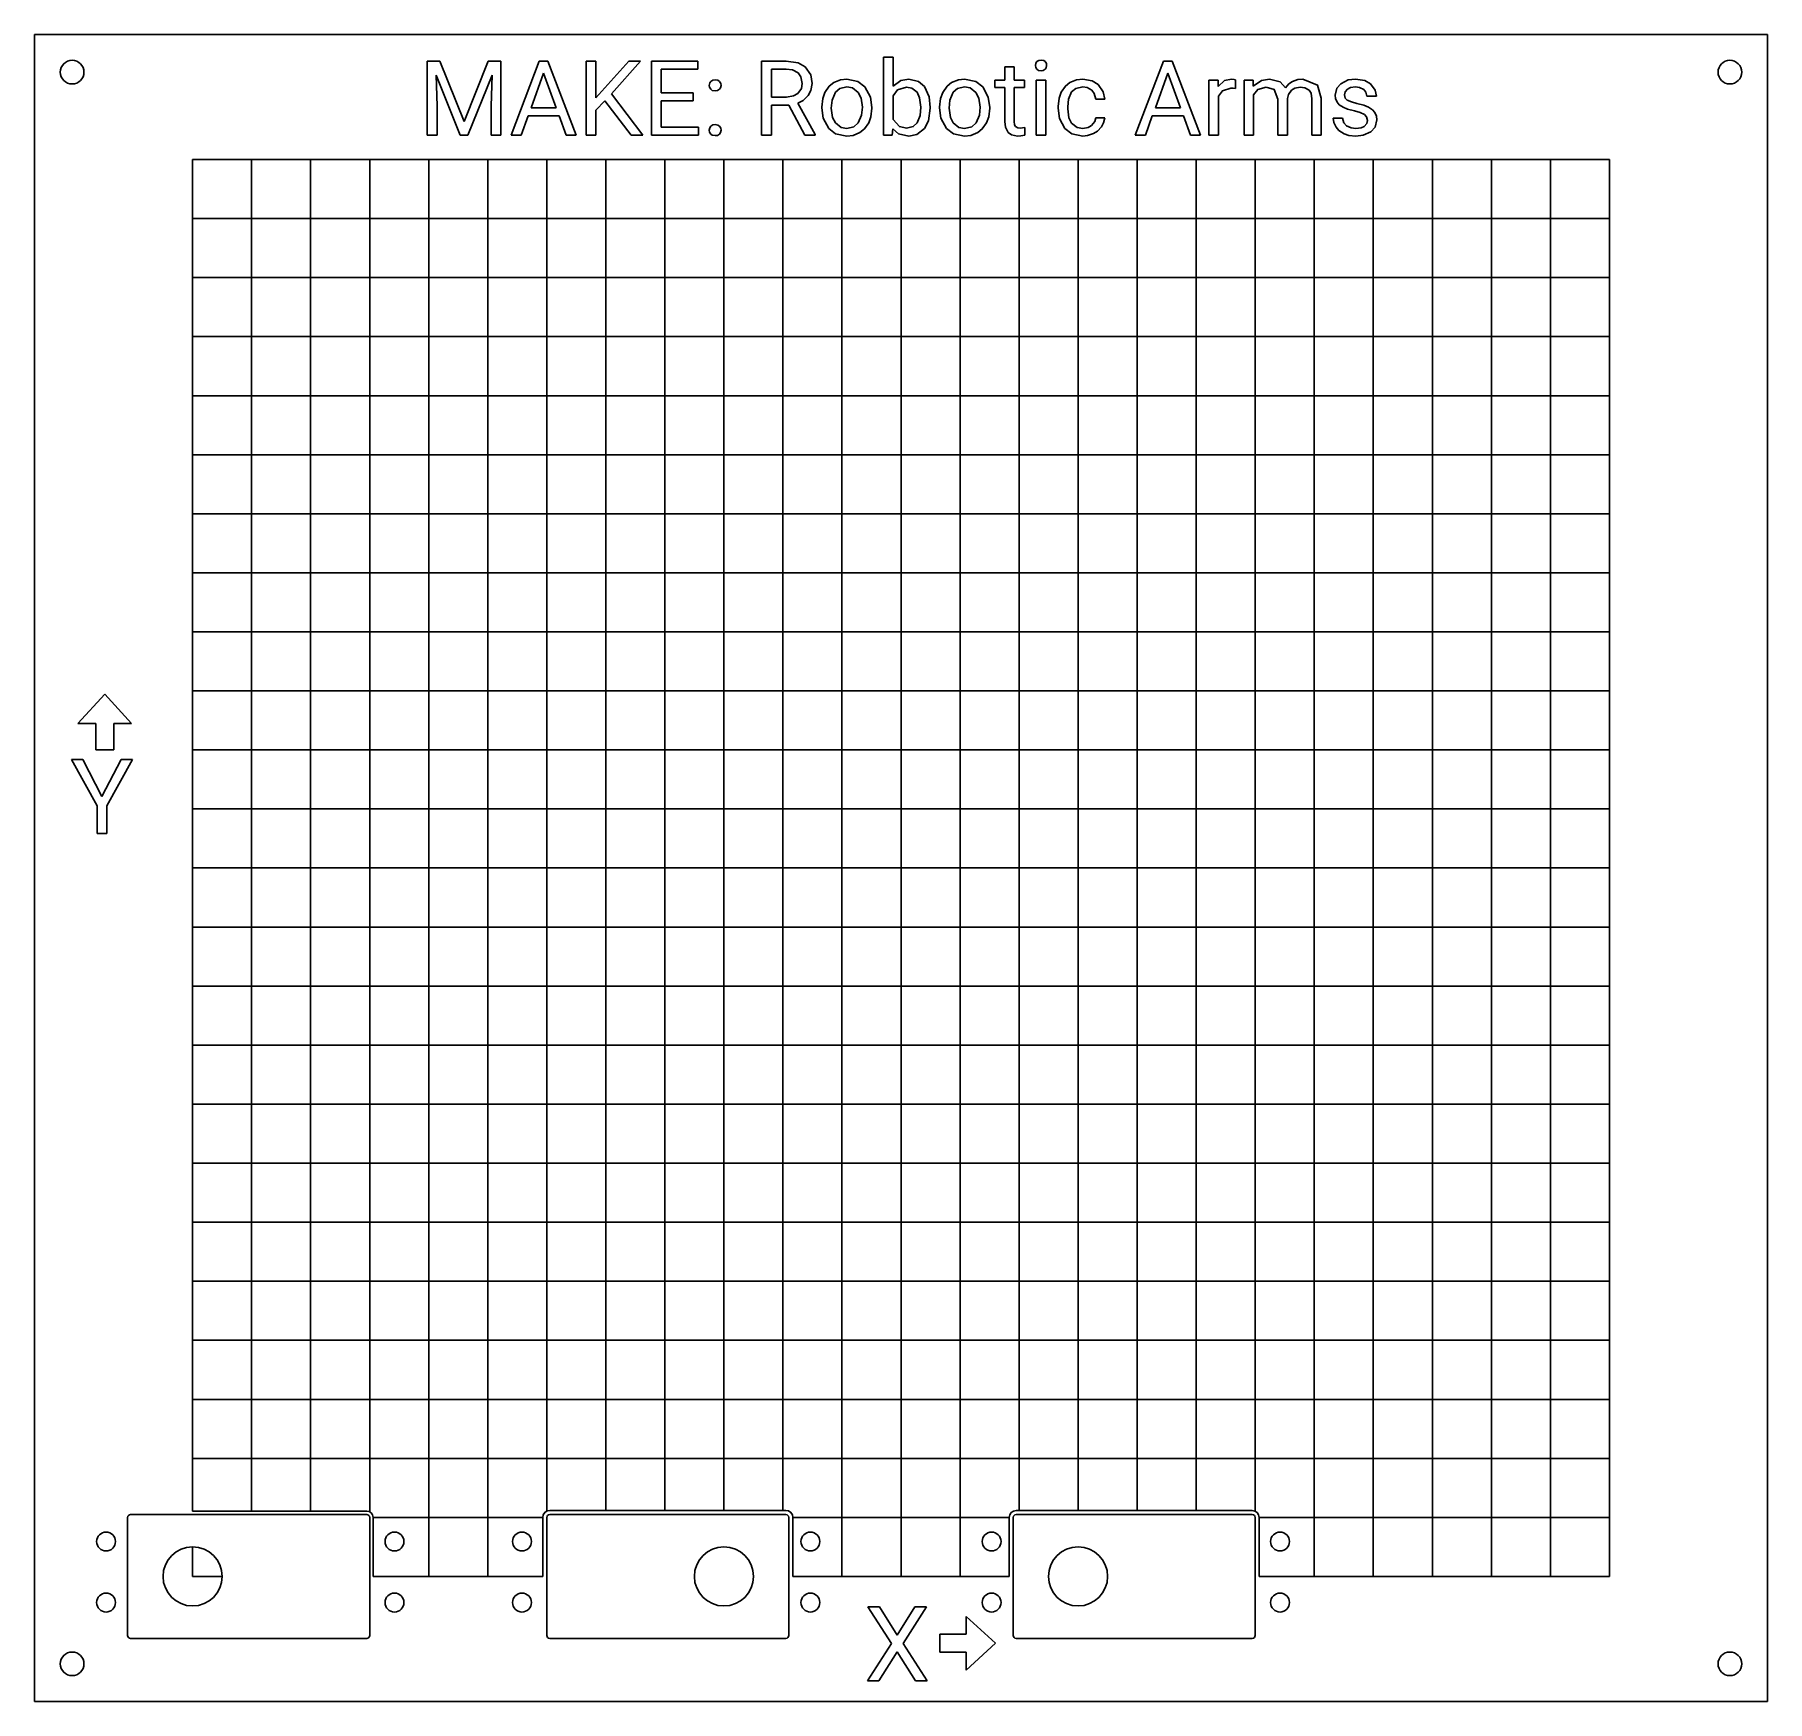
# Model space of a CAD drawing. Extents: x -95 to 199, y -33 to 250.
import ezdxf

# ---------------------------------------------------------------- set-up
doc = ezdxf.new("R2010")
doc.units = 0
doc.layers.add('MODELSKETCH_VISIBLE', color=7, linetype='CONTINUOUS')

msp = doc.modelspace()

# ---------------------------------------------------------------- linework, layer by layer
at = {"layer": 'MODELSKETCH_VISIBLE'}
for p, q in [((198.95, 249.55), (-94.55, 249.55)), ((-94.55, -32.75), (-94.55, 249.55)), ((198.95, -32.75), (198.95, 249.55)), ((-28.05, 245.07), (-25.91, 245.07)), ((-28.05, 232.53), (-28.05, 245.07)), ((-25.91, 245.07), (-21.81, 234.84)), ((-21.81, 234.84), (-17.71, 245.07)), ((-17.71, 245.07), (-15.57, 245.07)), ((-15.57, 245.07), (-15.57, 232.53)), ((-13.86, 232.53), (-9.07, 245.07)), ((-9.07, 245.07), (-7.62, 245.07)), ((-7.62, 245.07), (-2.83, 232.53)), ((-1.14, 232.53), (-1.14, 245.07)), ((-1.14, 245.07), (0.51, 245.07)), ((0.51, 245.07), (0.51, 238.87)), ((0.51, 238.87), (6.09, 245.07)), ((8.09, 245.07), (3.15, 239.53)), ((6.09, 245.07), (8.09, 245.07)), ((9.92, 232.53), (9.92, 245.07)), ((9.92, 245.07), (17.8, 245.07)), ((17.8, 243.71), (11.57, 243.71)), ((11.57, 243.71), (11.57, 239.68)), ((17.8, 245.07), (17.8, 243.71)), ((28.58, 245.07), (32.73, 245.07)), ((28.58, 232.53), (28.58, 245.07)), ((30.24, 243.71), (30.24, 238.96)), ((32.77, 243.71), (30.24, 243.71)), ((49.26, 232.53), (49.26, 245.76)), ((49.26, 245.76), (50.85, 245.76)), ((50.85, 245.76), (50.85, 240.82)), ((69.78, 244.11), (71.38, 244.11)), ((69.78, 241.85), (69.78, 244.11)), ((71.38, 244.11), (71.38, 241.85)), ((91.89, 232.53), (96.68, 245.07)), ((96.68, 245.07), (98.13, 245.07)), ((98.13, 245.07), (102.92, 232.53)), ((-22.45, 232.53), (-26.56, 242.66)), ((-26.56, 242.66), (-26.39, 237.41)), ((-17.06, 242.68), (-21.18, 232.53)), ((-17.22, 237.41), (-17.06, 242.68)), ((-8.35, 243.03), (-10.47, 237.16)), ((-6.21, 237.16), (-8.35, 243.03)), ((68.09, 241.85), (69.78, 241.85)), ((68.09, 240.62), (68.09, 241.85)), ((71.38, 241.85), (73.11, 241.85)), ((73.11, 241.85), (73.11, 240.62)), ((75.12, 241.85), (76.71, 241.85)), ((75.12, 232.53), (75.12, 241.85)), ((76.71, 241.85), (76.71, 232.53)), ((97.4, 243.03), (95.28, 237.16)), ((99.54, 237.16), (97.4, 243.03)), ((104.36, 241.85), (105.91, 241.85)), ((104.36, 232.53), (104.36, 241.85)), ((105.91, 241.85), (105.94, 240.77)), ((108.87, 241.9), (108.87, 240.42)), ((110.32, 241.85), (111.83, 241.85)), ((110.32, 232.53), (110.32, 241.85)), ((111.83, 241.85), (111.87, 240.82)), ((2.05, 238.36), (0.51, 236.77)), ((6.49, 232.53), (2.05, 238.36)), ((3.15, 239.53), (8.47, 232.53)), ((11.57, 239.68), (17.01, 239.68)), ((17.01, 238.33), (11.57, 238.33)), ((11.57, 238.33), (11.57, 233.88)), ((17.01, 239.68), (17.01, 238.33)), ((30.24, 238.96), (32.78, 238.96)), ((34.73, 237.96), (37.68, 232.64)), ((50.85, 239.21), (50.85, 235.17)), ((69.78, 240.62), (68.09, 240.62)), ((69.78, 234.84), (69.78, 240.62)), ((73.11, 240.62), (71.38, 240.62)), ((71.38, 240.62), (71.38, 234.84)), ((86.7, 238.65), (85.19, 238.65)), ((105.96, 239.15), (105.96, 232.53)), ((111.92, 239.34), (111.92, 232.53)), ((116.05, 232.53), (116.05, 238.64)), ((117.65, 238.72), (117.65, 232.53)), ((121.8, 232.53), (121.8, 238.68)), ((123.39, 238.78), (123.39, 232.53)), ((132.72, 239.11), (131.12, 239.11)), ((-26.39, 237.41), (-26.39, 232.53)), ((-17.22, 232.53), (-17.22, 237.41)), ((-10.98, 235.81), (-12.16, 232.53)), ((-5.72, 235.81), (-10.98, 235.81)), ((-10.47, 237.16), (-6.21, 237.16)), ((-4.52, 232.53), (-5.72, 235.81)), ((0.51, 236.77), (0.51, 232.53)), ((30.24, 237.6), (30.24, 232.53)), ((33.18, 237.6), (30.24, 237.6)), ((35.91, 232.53), (33.18, 237.6)), ((38.77, 237.16), (38.77, 237.28)), ((47.26, 237.2), (47.26, 237.09)), ((57.15, 237.22), (57.15, 237.09)), ((58.73, 237.16), (58.73, 237.28)), ((67.22, 237.2), (67.22, 237.09)), ((78.84, 237.1), (78.84, 237.37)), ((80.44, 237.31), (80.44, 237.01)), ((85.19, 235.47), (86.7, 235.47)), ((94.77, 235.81), (93.6, 232.53)), ((100.03, 235.81), (94.77, 235.81)), ((95.28, 237.16), (99.54, 237.16)), ((101.23, 232.53), (100.03, 235.81)), ((125.4, 235.4), (127, 235.4)), ((-26.39, 232.53), (-28.05, 232.53)), ((-21.18, 232.53), (-22.45, 232.53)), ((-15.57, 232.53), (-17.22, 232.53)), ((-12.16, 232.53), (-13.86, 232.53)), ((-2.83, 232.53), (-4.52, 232.53)), ((0.51, 232.53), (-1.14, 232.53)), ((8.47, 232.53), (6.49, 232.53)), ((17.89, 232.53), (9.92, 232.53)), ((11.57, 233.88), (17.89, 233.88)), ((17.89, 233.88), (17.89, 232.53)), ((30.24, 232.53), (28.58, 232.53)), ((37.68, 232.53), (35.91, 232.53)), ((37.68, 232.64), (37.68, 232.53)), ((50.72, 232.53), (49.26, 232.53)), ((50.8, 233.61), (50.72, 232.53)), ((73.16, 233.82), (73.16, 232.53)), ((76.71, 232.53), (75.12, 232.53)), ((93.6, 232.53), (91.89, 232.53)), ((102.92, 232.53), (101.23, 232.53)), ((105.96, 232.53), (104.36, 232.53)), ((111.92, 232.53), (110.32, 232.53)), ((117.65, 232.53), (116.05, 232.53)), ((123.39, 232.53), (121.8, 232.53)), ((172.2, 228.4), (-67.8, 228.4)), ((-67.8, 8.4), (-67.8, 228.4)), ((-57.8, 8.4), (-57.8, 228.4)), ((-47.8, 8.4), (-47.8, 228.4)), ((-37.8, 8.4), (-37.8, 228.4)), ((-27.8, 8.4), (-27.8, 228.4)), ((-17.8, 8.4), (-17.8, 228.4)), ((-7.8, -0.53), (-7.8, 228.4)), ((-7.8, 8.4), (-7.8, 228.4)), ((2.2, 8.4), (2.2, 228.4)), ((2.2, -0.42), (2.2, 228.4)), ((12.2, -0.42), (12.2, 228.4)), ((12.2, -0.42), (12.2, 228.4)), ((22.2, -0.42), (22.2, 228.4)), ((22.2, -0.42), (22.2, 228.4)), ((32.2, -0.42), (32.2, 228.4)), ((32.2, -0.42), (32.2, 228.4)), ((42.2, -11.6), (42.2, 228.4)), ((52.2, -11.6), (52.2, 228.4)), ((62.2, -11.6), (62.2, 228.4)), ((72.2, -0.44), (72.2, 228.4)), ((82.2, -0.44), (82.2, 228.4)), ((92.2, -0.44), (92.2, 228.4)), ((102.2, -0.44), (102.2, 228.4)), ((112.2, -0.55), (112.2, 228.4)), ((122.2, -11.6), (122.2, 228.4)), ((132.2, -11.6), (132.2, 228.4)), ((142.2, -11.6), (142.2, 228.4)), ((152.2, -11.6), (152.2, 228.4)), ((162.2, -11.6), (162.2, 228.4)), ((172.2, -11.6), (172.2, 228.4)), ((172.2, 218.4), (-67.8, 218.4)), ((172.2, 208.4), (-67.8, 208.4)), ((172.2, 198.4), (-67.8, 198.4)), ((-67.8, 188.4), (172.2, 188.4)), ((132.2, 188.4), (-67.8, 188.4)), ((132.2, -11.6), (132.2, 188.4)), ((172.2, 178.4), (-67.8, 178.4)), ((172.2, 168.4), (-67.8, 168.4)), ((172.2, 158.4), (-67.8, 158.4)), ((172.2, 148.4), (-67.8, 148.4)), ((172.2, 138.4), (-67.8, 138.4)), ((-87.21, 132.87), (-82.67, 137.84)), ((-78.13, 132.87), (-82.67, 137.84)), ((-84.19, 132.87), (-87.21, 132.87)), ((-84.19, 128.41), (-84.19, 132.87)), ((-81.15, 128.41), (-81.15, 132.87)), ((-81.15, 132.87), (-78.13, 132.87)), ((-83.98, 118.94), (-88.3, 126.8)), ((-88.3, 126.8), (-86.41, 126.8)), ((-86.41, 126.8), (-83.15, 120.5)), ((-84.19, 128.41), (-81.15, 128.41)), ((-83.15, 120.5), (-79.88, 126.8)), ((-78, 126.8), (-82.32, 118.94)), ((-79.88, 126.8), (-78, 126.8)), ((172.2, 128.4), (-67.8, 128.4)), ((-83.98, 114.26), (-83.98, 118.94)), ((-82.32, 118.94), (-82.32, 114.26)), ((172.2, 118.4), (-67.8, 118.4)), ((-82.32, 114.26), (-83.98, 114.26)), ((172.2, 108.4), (-67.8, 108.4)), ((172.2, 98.4), (-67.8, 98.4)), ((172.2, 88.4), (-67.8, 88.4)), ((172.2, 78.4), (-67.8, 78.4)), ((172.2, 68.4), (-67.8, 68.4)), ((172.2, 58.4), (-67.8, 58.4)), ((172.2, 48.4), (-67.8, 48.4)), ((172.2, 38.4), (-67.8, 38.4)), ((172.2, 28.4), (-67.8, 28.4)), ((172.2, 18.4), (-67.8, 18.4)), ((-67.8, 8.4), (-67.8, -0.52)), ((172.2, 8.4), (-67.8, 8.4)), ((-67.8, 8.4), (-27.8, 8.4)), ((-57.8, 8.4), (-57.8, -0.52)), ((-47.8, 8.4), (-47.8, -0.52)), ((-37.8, 8.4), (-37.8, -0.64)), ((-27.8, 8.4), (-27.8, -11.6)), ((-17.8, 8.4), (-17.8, -11.6)), ((-7.8, 8.4), (-7.8, -0.53)), ((2.2, 8.4), (2.2, -0.42)), ((-78.8, -21.6), (-78.8, -1.6)), ((-78.8, -21.6), (-78.8, -1.6)), ((-38.3, -1.1), (-78.3, -1.1)), ((-38.3, -1.1), (-78.3, -1.1)), ((-38.3, -0.52), (-67.8, -0.52)), ((-37.8, -21.6), (-37.8, -1.6)), ((-37.8, -11.6), (-37.8, -1.6)), ((-37.22, -11.6), (-37.22, -1.6)), ((-37.22, -1.6), (-8.49, -1.6)), ((-8.49, -1.6), (-27.8, -1.6)), ((-8.49, -11.6), (-8.49, -1.6)), ((-7.8, -1.6), (-7.8, -11.6)), ((-7.8, -21.6), (-7.8, -1.6)), ((-7.8, -11.6), (-7.8, -1.6)), ((-7.8, -21.6), (-7.8, -1.6)), ((-7.8, -11.6), (-7.8, -1.6)), ((-7.3, -0.42), (32.7, -0.42)), ((-7.3, -1.1), (32.7, -1.1)), ((-7.3, -1.1), (32.7, -1.1)), ((33.2, -21.6), (33.2, -1.6)), ((33.2, -21.6), (33.2, -1.6)), ((70.54, -1.6), (33.88, -1.6)), ((33.88, -11.6), (33.88, -1.6)), ((33.88, -1.6), (70.54, -1.6)), ((70.54, -11.6), (70.54, -1.6)), ((71.2, -21.6), (71.2, -1.6)), ((71.2, -21.6), (71.2, -1.6)), ((111.7, -0.44), (71.7, -0.44)), ((82.2, -1.1), (71.7, -1.1)), ((111.7, -1.1), (71.7, -1.1)), ((111.7, -1.1), (92.2, -1.1)), ((112.2, -11.6), (112.2, -1.6)), ((112.2, -21.6), (112.2, -1.6)), ((112.2, -21.6), (112.2, -1.6)), ((112.2, -11.6), (112.2, -1.6)), ((112.86, -11.6), (112.86, -1.6)), ((172.2, -1.6), (112.86, -1.6)), ((-67.8, -11.6), (-67.8, -6.6)), ((-67.8, -11.6), (-67.8, -6.6)), ((-67.8, -6.6), (-67.8, -11.6)), ((-62.8, -11.6), (-67.8, -11.6)), ((-62.8, -11.6), (-67.8, -11.6)), ((-67.8, -11.6), (-62.8, -11.6)), ((-67.8, -11.6), (-62.8, -11.6)), ((-37.8, -21.6), (-37.8, -11.6)), ((-8.49, -11.6), (-37.22, -11.6)), ((-8.49, -11.6), (-37.22, -11.6)), ((70.54, -11.6), (33.88, -11.6)), ((33.88, -11.6), (70.54, -11.6)), ((112.86, -11.6), (172.2, -11.6)), ((46.6, -16.73), (48.54, -16.73)), ((50.57, -22.95), (46.6, -16.73)), ((48.54, -16.73), (51.56, -21.54)), ((51.56, -21.54), (54.57, -16.73)), ((56.51, -16.73), (52.55, -22.95)), ((54.57, -16.73), (56.51, -16.73)), ((63.21, -21.4), (63.21, -18.38)), ((63.21, -18.38), (68.18, -22.92)), ((-38.3, -22.1), (-78.3, -22.1)), ((-38.3, -22.1), (-78.3, -22.1)), ((-7.3, -22.1), (32.7, -22.1)), ((-7.3, -22.1), (32.7, -22.1)), ((46.51, -29.27), (50.57, -22.95)), ((52.55, -22.95), (56.61, -29.27)), ((58.75, -21.4), (63.21, -21.4)), ((58.75, -21.4), (58.75, -24.45)), ((63.21, -27.46), (68.18, -22.92)), ((111.7, -22.1), (71.7, -22.1)), ((111.7, -22.1), (71.7, -22.1)), ((51.56, -24.38), (48.46, -29.27)), ((54.65, -29.27), (51.56, -24.38)), ((58.75, -24.45), (63.21, -24.45)), ((63.21, -24.45), (63.21, -27.46)), ((48.46, -29.27), (46.51, -29.27)), ((56.61, -29.27), (54.65, -29.27)), ((198.95, -32.75), (-94.55, -32.75))]:
    msp.add_line(p, q, dxfattribs=at)
at = {"layer": 'MODELSKETCH_VISIBLE', "flags": 128}
for points in [[(32.73, 245.07), (34.79, 244.77), (35.99, 244.11)], [(34.77, 243.08), (33.8, 243.58), (32.77, 243.71)], [(35.99, 244.11), (36.91, 242.75), (37.13, 241.3)], [(74.99, 244.32), (75.06, 244.72), (75.22, 244.98)], [(75.22, 243.68), (75.03, 244.01), (74.99, 244.32)], [(75.22, 244.98), (75.56, 245.19), (75.92, 245.24)], [(75.92, 243.42), (75.48, 243.5), (75.22, 243.68)], [(75.92, 245.24), (76.37, 245.16), (76.63, 244.98)], [(76.63, 243.68), (76.29, 243.47), (75.92, 243.42)], [(76.63, 244.98), (76.82, 244.64), (76.87, 244.32)], [(76.87, 244.32), (76.8, 243.93), (76.63, 243.68)], [(19.73, 240.95), (19.81, 241.37), (19.98, 241.64)], [(19.98, 240.29), (19.78, 240.63), (19.73, 240.95)], [(19.98, 241.64), (20.33, 241.86), (20.71, 241.92)], [(20.71, 241.92), (21.19, 241.83), (21.46, 241.64)], [(21.46, 241.64), (21.66, 241.29), (21.71, 240.95)], [(21.71, 240.95), (21.63, 240.55), (21.46, 240.29)], [(34.74, 239.59), (35.33, 240.44), (35.47, 241.3)], [(35.47, 241.3), (35.25, 242.43), (34.77, 243.08)], [(37.13, 241.3), (36.93, 240.08), (36.5, 239.26)], [(39.31, 239.74), (40.05, 240.81), (40.81, 241.43)], [(40.81, 241.43), (41.97, 241.91), (43, 242.02)], [(43, 240.71), (41.83, 240.42), (41.1, 239.78)], [(43, 242.02), (44.91, 241.61), (46.08, 240.71)], [(44.94, 239.76), (43.97, 240.53), (43, 240.71)], [(46.08, 240.71), (47.03, 238.96), (47.26, 237.2)], [(50.85, 240.82), (52.16, 241.79), (53.51, 242.02)], [(53.12, 240.67), (51.63, 240.21), (50.85, 239.21)], [(54.92, 239.78), (54.05, 240.5), (53.12, 240.67)], [(53.51, 242.02), (55.18, 241.62), (56.18, 240.74)], [(56.18, 240.74), (56.96, 239.01), (57.15, 237.22)], [(59.27, 239.74), (60.01, 240.81), (60.77, 241.43)], [(60.77, 241.43), (61.93, 241.91), (62.96, 242.02)], [(62.96, 240.71), (61.78, 240.42), (61.06, 239.78)], [(62.96, 242.02), (64.86, 241.61), (66.04, 240.71)], [(64.89, 239.76), (63.93, 240.53), (62.96, 240.71)], [(66.04, 240.71), (66.99, 238.96), (67.22, 237.2)], [(79.34, 239.79), (80.04, 240.83), (80.78, 241.44)], [(80.78, 241.44), (81.93, 241.91), (82.99, 242.02)], [(82.99, 240.71), (81.8, 240.44), (81.1, 239.84)], [(82.99, 242.02), (84.58, 241.73), (85.59, 241.08)], [(84.51, 240.13), (83.73, 240.6), (82.99, 240.71)], [(85.59, 241.08), (86.45, 239.86), (86.7, 238.65)], [(105.94, 240.77), (107.02, 241.78), (108.16, 242.02)], [(108.16, 242.02), (108.61, 241.98), (108.87, 241.9)], [(111.87, 240.82), (113.25, 241.79), (114.64, 242.02)], [(114.06, 240.67), (112.62, 240.25), (111.92, 239.34)], [(116.05, 238.64), (115.43, 240.28), (114.06, 240.67)], [(114.64, 242.02), (116.44, 241.55), (117.3, 240.52)], [(117.3, 240.52), (117.91, 241.2), (118.51, 241.61)], [(119.81, 240.67), (118.91, 240.5), (118.33, 240.14)], [(118.51, 241.61), (119.43, 241.94), (120.27, 242.02)], [(121.34, 240.17), (120.63, 240.57), (119.81, 240.67)], [(120.27, 242.02), (122.76, 241), (123.39, 238.78)], [(125.72, 239.29), (126.03, 240.46), (126.69, 241.23)], [(126.69, 241.23), (127.95, 241.87), (129.17, 242.02)], [(129.17, 240.71), (128.31, 240.59), (127.81, 240.33)], [(129.17, 242.02), (130.75, 241.77), (131.74, 241.2)], [(130.57, 240.24), (129.85, 240.62), (129.17, 240.71)], [(131.74, 241.2), (132.53, 240.14), (132.72, 239.11)], [(20.71, 240.02), (20.24, 240.11), (19.98, 240.29)], [(21.46, 240.29), (21.1, 240.07), (20.71, 240.02)], [(32.78, 238.96), (34, 239.16), (34.74, 239.59)], [(36.5, 239.26), (35.63, 238.42), (34.73, 237.96)], [(38.77, 237.28), (38.94, 238.72), (39.31, 239.74)], [(41.1, 239.78), (40.52, 238.47), (40.38, 237.09)], [(45.66, 237.28), (45.44, 238.81), (44.94, 239.76)], [(55.55, 237.27), (55.36, 238.86), (54.92, 239.78)], [(58.73, 237.28), (58.9, 238.72), (59.27, 239.74)], [(61.06, 239.78), (60.48, 238.47), (60.34, 237.09)], [(65.62, 237.28), (65.39, 238.81), (64.89, 239.76)], [(78.84, 237.37), (79, 238.8), (79.34, 239.79)], [(81.1, 239.84), (80.57, 238.61), (80.44, 237.31)], [(85.19, 238.65), (84.94, 239.56), (84.51, 240.13)], [(108.08, 240.48), (106.64, 240.06), (105.96, 239.15)], [(108.87, 240.42), (108.44, 240.47), (108.08, 240.48)], [(118.33, 240.14), (117.83, 239.43), (117.65, 238.72)], [(121.8, 238.68), (121.65, 239.64), (121.34, 240.17)], [(126.06, 238.1), (125.79, 238.72), (125.72, 239.29)], [(127.11, 237.24), (126.43, 237.69), (126.06, 238.1)], [(127.81, 240.33), (127.41, 239.84), (127.32, 239.34)], [(127.32, 239.34), (127.46, 238.79), (127.77, 238.47)], [(127.77, 238.47), (128.51, 238.15), (129.42, 237.91)], [(129.42, 237.91), (130.62, 237.58), (131.36, 237.28)], [(131.12, 239.11), (130.95, 239.79), (130.57, 240.24)], [(39.95, 233.68), (39, 235.42), (38.77, 237.16)], [(40.38, 237.09), (40.6, 235.54), (41.1, 234.6)], [(44.95, 234.61), (45.53, 235.92), (45.66, 237.28)], [(47.26, 237.09), (47.1, 235.65), (46.74, 234.64)], [(50.85, 235.17), (51.93, 233.99), (53.13, 233.71)], [(54.92, 234.6), (55.43, 235.87), (55.55, 237.27)], [(57.15, 237.09), (56.84, 234.96), (56.17, 233.65)], [(59.91, 233.68), (58.96, 235.42), (58.73, 237.16)], [(60.34, 237.09), (60.56, 235.54), (61.05, 234.6)], [(64.91, 234.61), (65.48, 235.92), (65.62, 237.28)], [(67.22, 237.09), (67.05, 235.65), (66.69, 234.64)], [(70.33, 233), (69.89, 233.9), (69.78, 234.84)], [(71.38, 234.84), (71.45, 234.3), (71.61, 234)], [(79.97, 233.63), (79.06, 235.34), (78.84, 237.1)], [(80.44, 237.01), (80.65, 235.44), (81.1, 234.53)], [(84.49, 234.18), (85.02, 234.84), (85.19, 235.47)], [(86.7, 235.47), (86.5, 234.6), (86.15, 233.94)], [(125.89, 233.86), (125.5, 234.69), (125.4, 235.4)], [(127, 235.4), (127.22, 234.61), (127.64, 234.13)], [(129.03, 236.62), (127.83, 236.94), (127.11, 237.24)], [(130.73, 236.01), (129.96, 236.38), (129.03, 236.62)], [(130.67, 234.02), (131.11, 234.51), (131.22, 235)], [(131.22, 235), (131.06, 235.64), (130.73, 236.01)], [(131.36, 237.28), (132.06, 236.82), (132.45, 236.39)], [(132.81, 235.12), (132.5, 233.87), (131.81, 233.11)], [(132.45, 236.39), (132.74, 235.73), (132.81, 235.12)], [(19.73, 233.37), (19.81, 233.79), (19.98, 234.06)], [(19.98, 232.7), (19.78, 233.04), (19.73, 233.37)], [(19.98, 234.06), (20.33, 234.28), (20.71, 234.33)], [(20.71, 232.44), (20.24, 232.52), (19.98, 232.7)], [(20.71, 234.33), (21.19, 234.24), (21.46, 234.06)], [(21.46, 232.7), (21.1, 232.49), (20.71, 232.44)], [(21.46, 234.06), (21.66, 233.7), (21.71, 233.37)], [(21.71, 233.37), (21.63, 232.96), (21.46, 232.7)], [(43.02, 232.36), (41.13, 232.77), (39.95, 233.68)], [(41.1, 234.6), (42.06, 233.84), (43.02, 233.66)], [(43.02, 233.66), (44.23, 233.96), (44.95, 234.61)], [(45.25, 232.96), (44.07, 232.47), (43.02, 232.36)], [(46.74, 234.64), (46.01, 233.58), (45.25, 232.96)], [(53.53, 232.36), (51.8, 232.75), (50.8, 233.61)], [(53.13, 233.71), (54.26, 233.99), (54.92, 234.6)], [(56.17, 233.65), (54.86, 232.61), (53.53, 232.36)], [(62.98, 232.36), (61.08, 232.77), (59.91, 233.68)], [(61.05, 234.6), (62.01, 233.84), (62.98, 233.66)], [(62.98, 233.66), (64.18, 233.96), (64.91, 234.61)], [(65.2, 232.96), (64.03, 232.47), (62.98, 232.36)], [(66.69, 234.64), (65.97, 233.58), (65.2, 232.96)], [(71.94, 232.36), (70.91, 232.56), (70.33, 233)], [(71.61, 234), (71.97, 233.77), (72.4, 233.72)], [(73.16, 232.53), (72.47, 232.39), (71.94, 232.36)], [(72.4, 233.72), (72.77, 233.75), (73.16, 233.82)], [(83, 232.36), (81.11, 232.76), (79.97, 233.63)], [(81.1, 234.53), (82.02, 233.83), (83, 233.66)], [(83, 233.66), (83.88, 233.82), (84.49, 234.18)], [(84.79, 232.79), (83.81, 232.44), (83, 232.36)], [(86.15, 233.94), (85.47, 233.22), (84.79, 232.79)], [(127.24, 232.75), (126.39, 233.3), (125.89, 233.86)], [(129.22, 232.36), (128.05, 232.48), (127.24, 232.75)], [(127.64, 234.13), (128.43, 233.75), (129.22, 233.66)], [(129.22, 233.66), (130.12, 233.77), (130.67, 234.02)], [(131.81, 233.11), (130.5, 232.5), (129.22, 232.36)]]:
    msp.add_lwpolyline(points, dxfattribs=at)
at = {"layer": 'MODELSKETCH_VISIBLE'}
for centre, radius in [((-88.2, 243.2), 2), ((192.6, 243.2), 2), ((-82.45, -5.68), 1.6), ((-82.45, -5.68), 1.6), ((-33.6, -5.68), 1.6), ((-33.6, -5.68), 1.6), ((-12, -5.68), 1.6), ((-12, -5.68), 1.6), ((36.85, -5.68), 1.6), ((36.85, -5.68), 1.6), ((67.55, -5.68), 1.6), ((67.55, -5.68), 1.6), ((116.4, -5.68), 1.6), ((116.4, -5.68), 1.6), ((-67.8, -11.6), 5), ((22.2, -11.6), 5), ((82.2, -11.6), 5), ((-82.45, -16.02), 1.6), ((-82.45, -16.02), 1.6), ((-33.6, -16.02), 1.6), ((-33.6, -16.02), 1.6), ((-12, -16.02), 1.6), ((-12, -16.02), 1.6), ((36.85, -16.02), 1.6), ((36.85, -16.02), 1.6), ((67.55, -16.02), 1.6), ((67.55, -16.02), 1.6), ((116.4, -16.02), 1.6), ((116.4, -16.02), 1.6), ((-88.2, -26.4), 2), ((192.6, -26.4), 2)]:
    msp.add_circle(centre, radius, dxfattribs=at)
for centre, radius, start, end in [((-78.3, -1.6), 0.5, 90, 180), ((-78.3, -1.6), 0.5, 90, 180), ((-38.3, -1.6), 1.08, 0, 90), ((-38.3, -1.6), 0.5, 0, 90), ((-38.3, -1.6), 0.5, 0, 90), ((-7.3, -1.6), 1.19, 90, 180), ((-7.3, -1.6), 0.5, 90, 180), ((-7.3, -1.6), 0.5, 90, 180), ((32.7, -1.6), 1.19, 0, 90), ((32.7, -1.6), 0.5, 0, 90), ((32.7, -1.6), 0.5, 0, 90), ((71.7, -1.6), 1.16, 90, 180), ((71.7, -1.6), 0.5, 90, 180), ((71.7, -1.6), 0.5, 90, 180), ((111.7, -1.6), 1.16, 0, 90), ((111.7, -1.6), 0.5, 0, 90), ((111.7, -1.6), 0.5, 0, 90), ((-78.3, -21.6), 0.5, 180, 270), ((-78.3, -21.6), 0.5, 180, 270), ((-38.3, -21.6), 0.5, 270, 0), ((-38.3, -21.6), 0.5, 270, 0), ((-7.3, -21.6), 0.5, 180, 270), ((-7.3, -21.6), 0.5, 180, 270), ((32.7, -21.6), 0.5, 270, 0), ((32.7, -21.6), 0.5, 270, 0), ((71.7, -21.6), 0.5, 180, 270), ((71.7, -21.6), 0.5, 180, 270), ((111.7, -21.6), 0.5, 270, 0), ((111.7, -21.6), 0.5, 270, 0)]:
    msp.add_arc(centre, radius, start, end, dxfattribs=at)

doc.saveas('drawing.dxf')
